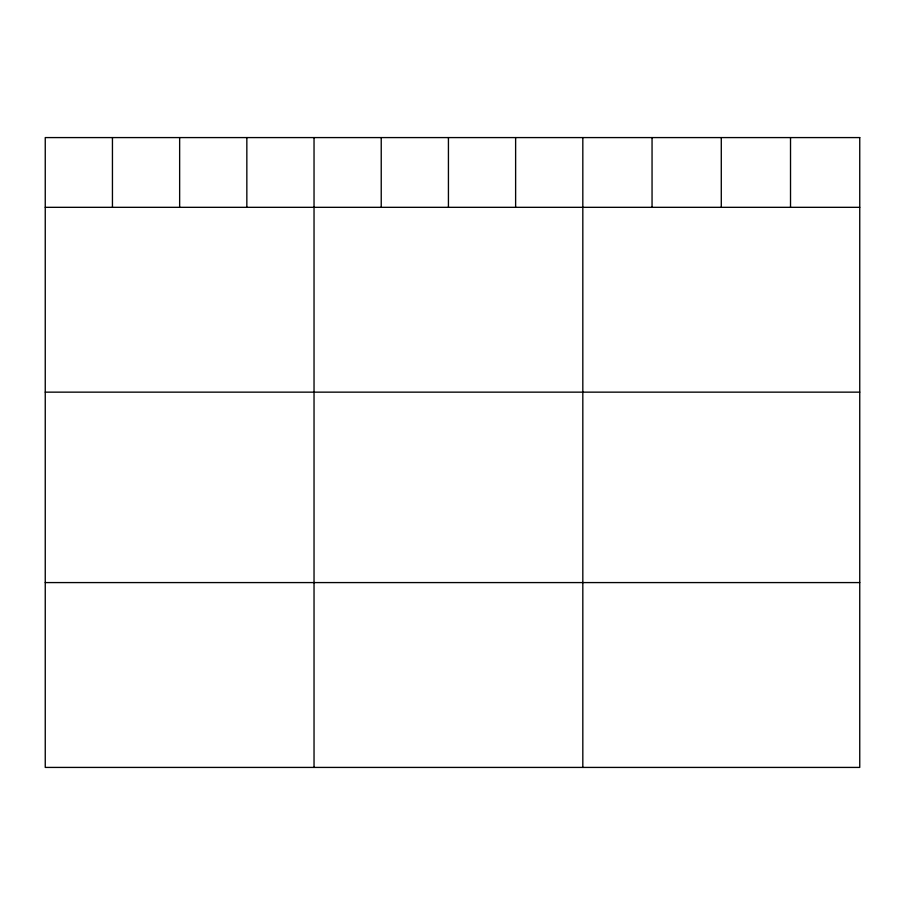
<?xml version="1.0" encoding="UTF-8"?>
<svg xmlns="http://www.w3.org/2000/svg" width="905" height="905" viewBox="0 0 905 905"><rect width="100%" height="100%" fill="white"/><g stroke="black" fill="none" stroke-linecap="round" stroke-linejoin="round"><path stroke-width="1.36" d="M45.25 207.324L859.75 207.324M45.25 392.148L859.75 392.148M45.25 582.582L859.75 582.582M790.518 137.583L790.518 207.324M721.285 137.583L721.285 207.324M652.053 137.583L652.053 207.324M582.82 137.583L582.82 767.417M515.624 137.583L515.624 207.324M448.428 137.583L448.428 207.324M381.231 137.583L381.231 207.324M314.035 137.583L314.035 767.417M246.839 137.583L246.839 207.324M179.643 137.583L179.643 207.324M112.446 137.583L112.446 207.324M859.75 137.583L45.25 137.583L45.25 767.417L859.75 767.417L859.75 137.583"/></g></svg>
